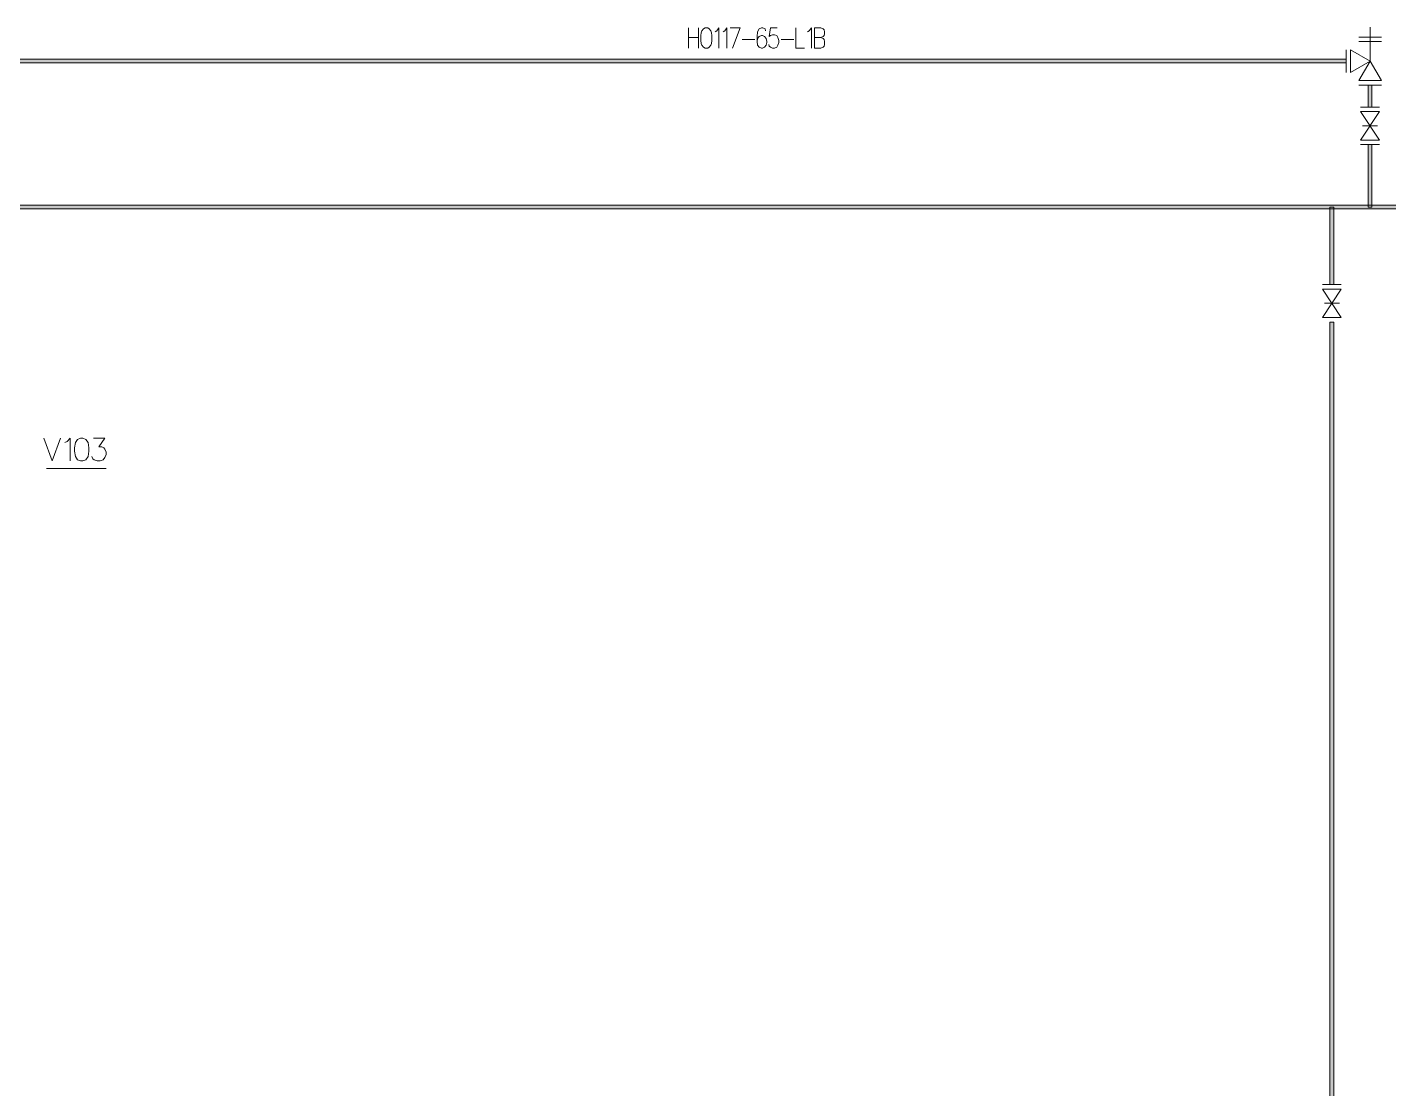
# Model space of a CAD drawing. Header units: millimetres. Extents: x 0 to 829, y 0 to 586.
# Drawn here: x 275.6 to 434.2, y 289.4 to 413.1 of the extents above; entities that cross this region are included whole.
import ezdxf

# ---------------------------------------------------------------- set-up
doc = ezdxf.new("R2010")
doc.units = ezdxf.units.MM

msp = doc.modelspace()

# ---------------------------------------------------------------- hatches: boundary and pattern name
h = msp.add_hatch(color=0)
h.dxf.hatch_style = 2
h.paths.add_polyline_path([(429.26, 409.356278), (429.26, 408.911778), (153.32075, 408.911778), (153.32075, 409.356278)])
h = msp.add_hatch(color=0)
h.dxf.hatch_style = 2
h.paths.add_polyline_path([(432.286833, 403.778861), (431.842333, 403.778861), (431.842333, 406.329444), (432.286833, 406.329444)])
h = msp.add_hatch(color=0)
h.dxf.hatch_style = 2
h.paths.add_polyline_path([(432.286833, 392.126611), (431.842333, 392.126611), (431.842333, 399.397361), (432.286833, 399.397361)])
h = msp.add_hatch(color=0)
h.dxf.hatch_style = 2
h.paths.add_polyline_path([(438.633306, 392.348861), (438.633306, 391.904361), (105.865083, 391.904361), (105.865083, 392.348861)])
h = msp.add_hatch(color=0)
h.dxf.hatch_style = 2
h.paths.add_polyline_path([(427.38675, 392.126611), (427.83125, 392.126611), (427.83125, 383.099028), (427.38675, 383.099028)])
h = msp.add_hatch(color=0)
h.dxf.hatch_style = 2
h.paths.add_polyline_path([(427.83125, 284.451778), (427.38675, 284.451778), (427.38675, 378.717528), (427.83125, 378.717528)])

# ---------------------------------------------------------------- linework, layer by layer
at = {"color": 0, "lineweight": 0}
for points in [[(352.629611, 410.633333), (352.629611, 413.000472)], [(353.807889, 413.000472), (353.807889, 410.633333)], [(355.730528, 412.548917), (355.913972, 412.661806), (356.164444, 413.000472), (356.164444, 410.633333)], [(356.658333, 412.548917), (356.845306, 412.661806), (357.09225, 413.000472), (357.09225, 410.633333)], [(357.466194, 413.000472), (358.640944, 413.000472), (357.773111, 410.633333)], [(360.623556, 411.423556), (360.687056, 411.758694), (360.874028, 411.984472), (361.120972, 412.097361), (361.244444, 412.097361), (361.491389, 411.984472), (361.678361, 411.758694), (361.741861, 411.423556), (361.741861, 411.310667), (361.678361, 410.972), (361.491389, 410.746222), (361.244444, 410.633333), (361.120972, 410.633333), (360.874028, 410.746222), (360.687056, 410.972), (360.623556, 411.423556), (360.623556, 411.984472), (360.687056, 412.548917), (360.874028, 412.887583), (361.120972, 413.000472), (361.307944, 413.000472), (361.554889, 412.887583), (361.618389, 412.661806)], [(362.980111, 413.000472), (362.175778, 413.000472), (362.048778, 411.984472), (362.175778, 412.097361), (362.422722, 412.21025), (362.669667, 412.21025), (362.916611, 412.097361), (363.043611, 411.871583), (363.167083, 411.536444), (363.167083, 411.310667), (363.043611, 410.972), (362.916611, 410.746222), (362.669667, 410.633333), (362.422722, 410.633333), (362.175778, 410.746222), (362.048778, 410.859111), (361.988806, 411.084889)], [(365.149694, 413.000472), (365.149694, 410.633333), (366.141, 410.633333)], [(366.511417, 412.548917), (366.698389, 412.661806), (366.945333, 413.000472), (366.945333, 410.633333)], [(367.319278, 410.633333), (367.319278, 413.000472), (368.060111, 413.000472), (368.310583, 412.887583), (368.434056, 412.774694), (368.494028, 412.548917), (368.494028, 412.323139), (368.434056, 412.097361), (368.310583, 411.984472), (368.060111, 411.871583), (367.319278, 411.871583)], [(432.064583, 409.134028), (432.064583, 413.078083)], [(352.629611, 411.871583), (353.807889, 411.871583)], [(358.891417, 411.645806), (360.376611, 411.645806)], [(363.414028, 411.645806), (364.90275, 411.645806)], [(368.060111, 411.871583), (368.310583, 411.758694), (368.434056, 411.645806), (368.494028, 411.423556), (368.494028, 411.084889), (368.434056, 410.859111), (368.310583, 410.746222), (368.060111, 410.633333), (367.319278, 410.633333)], [(430.748722, 411.935083), (433.380444, 411.935083)], [(430.748722, 411.409444), (433.380444, 411.409444)], [(429.26, 407.818167), (429.26, 410.446361)], [(429.789167, 407.818167), (429.789167, 410.446361)], [(429.789167, 410.446361), (432.064583, 409.134028)], [(429.789167, 407.818167), (432.064583, 409.134028)], [(430.748722, 406.855083), (432.064583, 409.134028)], [(433.380444, 406.855083), (432.064583, 409.134028)], [(430.748722, 406.855083), (433.380444, 406.855083)], [(430.748722, 406.329444), (433.380444, 406.329444)], [(430.967444, 403.778861), (433.158194, 403.778861)], [(433.158194, 399.923), (430.967444, 403.253222)], [(430.967444, 399.923), (433.158194, 403.253222)], [(430.967444, 403.253222), (433.158194, 403.253222)], [(432.939472, 401.588111), (431.186167, 401.588111)], [(430.967444, 399.923), (433.158194, 399.923)], [(430.967444, 399.397361), (433.158194, 399.397361)], [(426.515389, 383.099028), (428.706139, 383.099028)], [(426.515389, 382.573389), (428.706139, 382.573389)], [(428.706139, 382.573389), (426.515389, 379.243167)], [(426.515389, 382.573389), (428.706139, 379.243167)], [(428.487417, 380.908278), (426.734111, 380.908278)], [(426.515389, 379.243167), (428.706139, 379.243167)], [(277.491472, 365.181444), (278.454556, 362.55325), (279.421167, 365.181444)], [(279.946806, 364.6805), (280.207861, 364.803972), (280.557111, 365.181444), (280.557111, 362.55325)], [(283.277028, 365.181444), (284.589361, 365.181444), (283.887333, 364.179556), (284.240111, 364.179556), (284.501167, 364.052556), (284.589361, 363.929083), (284.76575, 363.551611), (284.76575, 363.301139), (284.589361, 362.927194), (284.4165, 362.676722), (284.063722, 362.55325), (283.714472, 362.55325), (283.361694, 362.676722), (283.188833, 362.803722), (283.100639, 363.050667)], [(277.819556, 361.674833), (284.769278, 361.674833)]]:
    msp.add_lwpolyline(points, dxfattribs=at)
for points in [[(354.054833, 411.536444), (354.054833, 412.097361), (354.118333, 412.436028), (354.181833, 412.661806), (354.365278, 412.887583), (354.55225, 413.000472), (354.862694, 413.000472), (355.046139, 412.887583), (355.233111, 412.661806), (355.296611, 412.436028), (355.356583, 412.097361), (355.356583, 411.536444), (355.296611, 411.197778), (355.233111, 410.972), (355.046139, 410.746222), (354.862694, 410.633333), (354.55225, 410.633333), (354.365278, 410.746222), (354.181833, 410.972), (354.118333, 411.197778)], [(429.26, 409.356278), (429.26, 408.911778), (153.32075, 408.911778), (153.32075, 409.356278)], [(432.286833, 403.778861), (431.842333, 403.778861), (431.842333, 406.329444), (432.286833, 406.329444)], [(432.286833, 392.126611), (431.842333, 392.126611), (431.842333, 399.397361), (432.286833, 399.397361)], [(438.633306, 392.348861), (438.633306, 391.904361), (105.865083, 391.904361), (105.865083, 392.348861)], [(427.38675, 392.126611), (427.83125, 392.126611), (427.83125, 383.099028), (427.38675, 383.099028)], [(427.83125, 284.451778), (427.38675, 284.451778), (427.38675, 378.717528), (427.83125, 378.717528)], [(281.086278, 363.678611), (281.086278, 364.052556), (281.170944, 364.6805), (281.435528, 365.054444), (281.784778, 365.181444), (282.049361, 365.181444), (282.398611, 365.054444), (282.663194, 364.6805), (282.751389, 364.052556), (282.751389, 363.678611), (282.663194, 363.050667), (282.398611, 362.676722), (282.049361, 362.55325), (281.784778, 362.55325), (281.435528, 362.676722), (281.170944, 363.050667)]]:
    msp.add_lwpolyline(points, close=True, dxfattribs=at)

doc.saveas('drawing.dxf')
